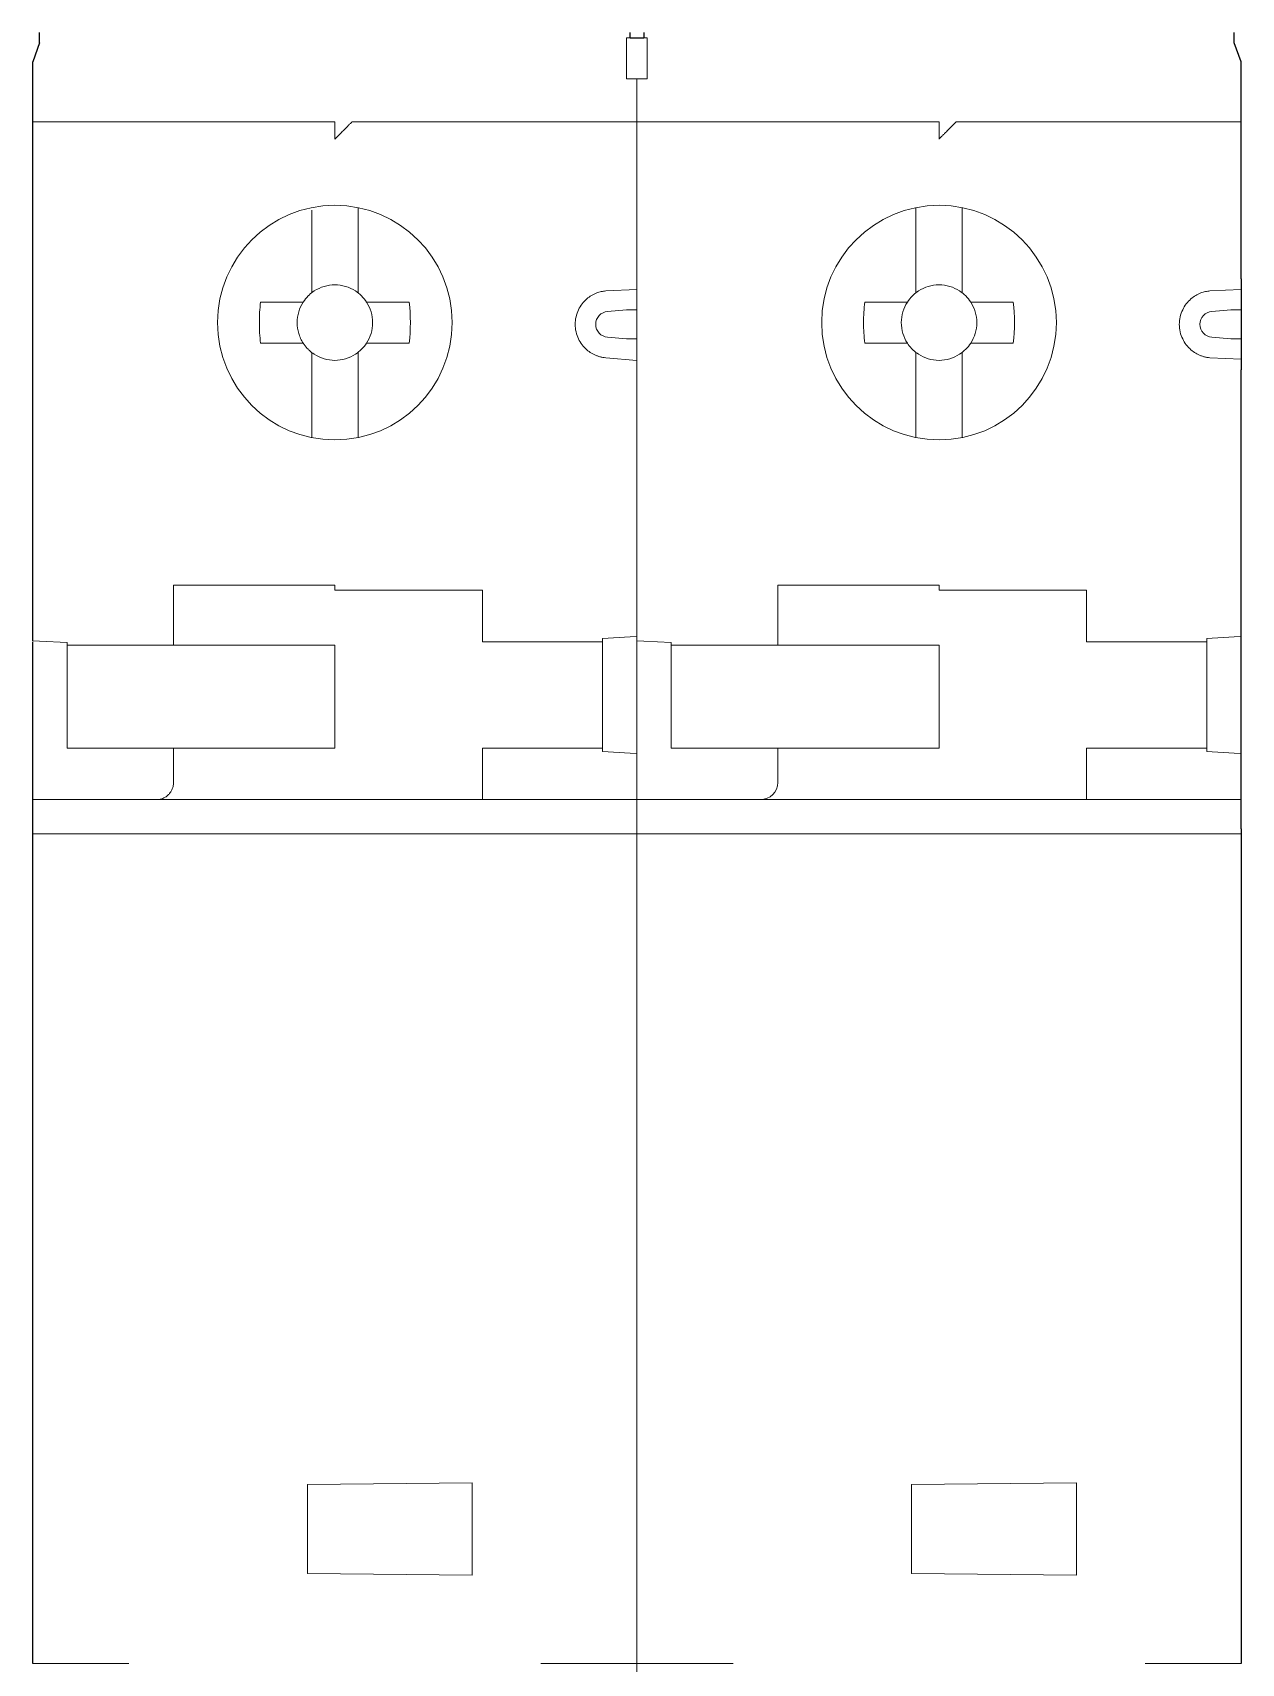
# Model space of a CAD drawing. Header units: millimetres. Extents: x 0 to 3.5, y -9 to 5.9.
# Drawn here: x -0.001 to 3.521, y -4.752 to 0 of the extents above; entities that cross this region are included whole.
import ezdxf

# ---------------------------------------------------------------- set-up
doc = ezdxf.new("R2010")
doc.units = ezdxf.units.MM

msp = doc.modelspace()

# ---------------------------------------------------------------- linework, layer by layer
at = {"lineweight": 25}
for p, q in [((0.02, -0.0301), (0, -0.085)), ((1.74, -0.015), (1.78, -0.015)), ((3.52, -0.085), (3.5, -0.03)), ((0, -1.7721), (0, -0.085)), ((3.52, -0.717), (3.52, -0.085)), ((3.52, -0.8074), (3.52, -0.8926)), ((3.52, -2.32), (3.52, -0.983)), ((0, -4.7517), (0, -1.775)), ((3.52, -2.335), (3.52, -4.7517))]:
    msp.add_line(p, q, dxfattribs=at)
at = {"lineweight": 13}
for p, q in [((1.73, -0.015), (1.74, -0.015)), ((1.78, -0.015), (1.79, -0.015)), ((1.73, -0.135), (1.73, -0.105)), ((1.79, -0.135), (1.73, -0.135)), ((1.76, -5.1393), (1.76, -0.135)), ((1.79, -0.135), (1.79, -0.105)), ((0.88, -0.26), (0, -0.26)), ((0.93, -0.26), (2.64, -0.26)), ((2.69, -0.26), (3.52, -0.26)), ((0.8125, -0.7581), (0.8125, -0.5174)), ((0.9475, -0.7581), (0.9475, -0.5099)), ((2.5725, -0.7581), (2.5725, -0.5099)), ((2.7075, -0.7581), (2.7075, -0.5099)), ((1.76, -0.7487), (1.6693, -0.7525)), ((3.52, -0.7487), (3.4293, -0.7525)), ((0, -0.78), (-0.0005, -0.7814)), ((0.6636, -0.785), (0.7494, -0.785)), ((1.0106, -0.785), (1.0964, -0.785)), ((1.73, -0.8074), (1.6746, -0.8123)), ((2.4236, -0.785), (2.5094, -0.785)), ((2.7706, -0.785), (2.8564, -0.785)), ((3.49, -0.8074), (3.4346, -0.8123)), ((1.73, -0.8926), (1.6746, -0.8877)), ((3.49, -0.8926), (3.4346, -0.8877)), ((0.6636, -0.905), (0.7494, -0.905)), ((0.8125, -1.1801), (0.8125, -0.9319)), ((0.9475, -1.1801), (0.9475, -0.9319)), ((1.0964, -0.905), (1.0106, -0.905)), ((1.6693, -0.9475), (1.76, -0.9554)), ((2.4236, -0.905), (2.5094, -0.905)), ((2.5725, -1.1801), (2.5725, -0.9319)), ((2.7075, -1.1801), (2.7075, -0.9319)), ((2.8564, -0.905), (2.7706, -0.905)), ((3.4293, -0.9475), (3.52, -0.9513)), ((0, -1.375), (-0.0005, -1.3745)), ((3.5205, -1.395), (3.52, -1.395)), ((0.41, -1.61), (0.88, -1.61)), ((0.41, -1.785), (0.41, -1.61)), ((0.88, -1.61), (0.88, -1.625)), ((2.64, -1.61), (2.17, -1.61)), ((2.17, -1.785), (2.17, -1.61)), ((2.64, -1.625), (2.64, -1.61)), ((0.88, -1.625), (1.31, -1.625)), ((1.31, -1.625), (1.31, -1.775)), ((3.07, -1.625), (2.64, -1.625)), ((3.07, -1.775), (3.07, -1.625)), ((0.02, -1.7732), (0, -1.7721)), ((0.02, -1.7732), (0.1, -1.7774)), ((0.1, -2.085), (0.1, -1.7774)), ((0.1, -1.785), (0.88, -1.785)), ((0.88, -1.785), (0.88, -2.085)), ((1.31, -1.775), (1.66, -1.775)), ((1.66, -1.765), (1.74, -1.7608)), ((1.66, -2.095), (1.66, -1.765)), ((1.74, -1.7608), (1.76, -1.7598)), ((1.76, -1.7721), (1.78, -1.7732)), ((1.78, -1.7732), (1.86, -1.7774)), ((1.86, -2.085), (1.86, -1.7774)), ((1.86, -1.785), (2.64, -1.785)), ((2.64, -1.785), (2.64, -2.085)), ((3.07, -1.775), (3.42, -1.775)), ((3.5, -1.7608), (3.42, -1.765)), ((3.42, -2.095), (3.42, -1.765)), ((3.52, -1.7598), (3.5, -1.7608)), ((-0.0005, -1.8755), (0, -1.875)), ((3.52, -1.855), (3.5205, -1.855)), ((0.1, -2.085), (0.88, -2.085)), ((0.41, -2.085), (0.41, -2.185)), ((1.31, -2.085), (1.66, -2.085)), ((1.31, -2.235), (1.31, -2.085)), ((1.86, -2.085), (2.64, -2.085)), ((2.17, -2.085), (2.17, -2.185)), ((3.07, -2.085), (3.42, -2.085)), ((3.07, -2.085), (3.07, -2.235)), ((1.66, -2.095), (1.74, -2.0992)), ((1.74, -2.0992), (1.76, -2.1002)), ((3.5, -2.0992), (3.42, -2.095)), ((3.5, -2.0992), (3.52, -2.1002)), ((0, -2.235), (3.52, -2.235)), ((0, -2.335), (1.76, -2.335)), ((3.5, -2.335), (1.76, -2.3345)), ((3.5, -2.335), (3.52, -2.335)), ((-0.0005, -2.8255), (0, -2.825)), ((3.52, -2.805), (3.5205, -2.805)), ((3.5208, -2.9271), (3.52, -2.925)), ((0, -2.98), (-0.0005, -2.98)), ((0, -3.04), (-0.0005, -3.0395)), ((3.5205, -3.0395), (3.52, -3.04)), ((0, -3.7502), (-0.0002, -3.7497)), ((3.52, -3.78), (3.5205, -3.7805)), ((-0.0005, -3.9136), (0, -3.915)), ((3.52, -3.905), (3.5205, -3.9036)), ((0.8, -4.23), (1.28, -4.2258)), ((1.28, -4.2258), (1.28, -4.4942)), ((2.56, -4.23), (3.04, -4.2258)), ((3.04, -4.2258), (3.04, -4.4942)), ((0.8, -4.49), (0.8, -4.23)), ((2.56, -4.49), (2.56, -4.23)), ((1.28, -4.4942), (0.8, -4.49)), ((3.04, -4.4942), (2.56, -4.49)), ((0, -4.7517), (0.28, -4.7517)), ((1.48, -4.7517), (2.04, -4.7517)), ((3.24, -4.7517), (3.52, -4.7517))]:
    msp.add_line(p, q, dxfattribs=at)
for centre in [(0.88, -0.845), (2.64, -0.845)]:
    msp.add_circle(centre, 0.3418, dxfattribs=at)
for centre, radius, start, end in [((0.88, -0.845), 0.11, 123.0557, 133.0681), ((0.88, -0.845), 0.11, 33.0557, 56.9443), ((2.64, -0.845), 0.11, 123.0557, 133.0681), ((2.64, -0.845), 0.11, 33.0557, 56.9443), ((0.88, -0.845), 0.11, 135, 146.9443), ((2.64, -0.845), 0.11, 135, 146.9443), ((0.88, -0.845), 0.11, 213.0557, 223.0681), ((0.88, -0.845), 0.11, 226.9319, 236.9443), ((0.88, -0.845), 0.11, 303.0557, 326.9443), ((2.64, -0.845), 0.11, 213.0557, 223.0681), ((2.64, -0.845), 0.11, 226.9319, 236.9443), ((2.64, -0.845), 0.11, 303.0557, 326.9443), ((2.12, -2.185), 0.05, 270, 0)]:
    msp.add_arc(centre, radius, start, end, dxfattribs=at)
at = {"lineweight": 25}
for points, knots in [([(0.02, -0.0301), (0.02, -0.0275), (0.02, -0.0219), (0.02, -0.0145), (0.02, -0.0079), (0.02, -0.0034), (0.02, -0.0005), (0.02, -0.0002), (0.02, 0)], [0.2613825, 0.2613825, 0.2613825, 0.2613825, 0.3685854, 0.5000663, 0.6285535, 0.7600358, 0.8779631, 1, 1, 1, 1]), ([(1.74, -0.015), (1.74, -0.0149), (1.74, -0.0093), (1.74, -0.0026), (1.74, -0.0009), (1.74, 0)], [0, 0, 0, 0, 0.010834, 0.505413, 1, 1, 1, 1]), ([(1.78, 0), (1.78, -0.0009), (1.78, -0.0026), (1.78, -0.0093), (1.78, -0.0149), (1.78, -0.015)], [0, 0, 0, 0, 0.494587, 0.989166, 1, 1, 1, 1]), ([(3.5, -0.03), (3.5, -0.0243), (3.5, -0.019), (3.5, -0.0054), (3.5, 0), (3.5, 0)], [0.262243, 0.262243, 0.262243, 0.262243, 0.5, 0.5, 1, 1, 1, 1]), ([(3.52, -0.7171), (3.52, -0.7172), (3.52, -0.7173), (3.52, -0.7187), (3.52, -0.7208), (3.52, -0.7248), (3.52, -0.7317), (3.52, -0.743), (3.52, -0.7568), (3.52, -0.7726), (3.52, -0.7896), (3.52, -0.8015), (3.52, -0.8074)], [0, 0, 0, 0, 0.062572, 0.124512, 0.186422, 0.248903, 0.373491, 0.498598, 0.623567, 0.749199, 0.874318, 1, 1, 1, 1]), ([(3.52, -0.8926), (3.52, -0.8956), (3.52, -0.9015), (3.52, -0.9103), (3.52, -0.9189), (3.52, -0.93), (3.52, -0.9432), (3.52, -0.9569), (3.52, -0.9683), (3.52, -0.9766), (3.52, -0.9819), (3.52, -0.9826), (3.52, -0.9829)], [0, 0, 0, 0, 0.06314, 0.125631, 0.188079, 0.251095, 0.376332, 0.501694, 0.62641, 0.751388, 0.875439, 1, 1, 1, 1]), ([(3.52, -2.32), (3.52, -2.3201), (3.52, -2.3203), (3.52, -2.3219), (3.52, -2.3247), (3.52, -2.3291), (3.52, -2.333), (3.52, -2.335)], [0, 0, 0, 0, 0.169382, 0.332374, 0.500748, 0.7482, 1, 1, 1, 1])]:
    msp.add_open_spline(points, degree=3, knots=knots, dxfattribs=at)
at = {"lineweight": 13}
for points, knots in [([(1.73, -0.015), (1.73, -0.0169), (1.73, -0.0224), (1.73, -0.0338), (1.73, -0.0497), (1.73, -0.0675), (1.73, -0.0861), (1.73, -0.0987), (1.73, -0.105)], [0.287427, 0.287427, 0.287427, 0.287427, 0.3699948, 0.5001298, 0.629921, 0.7600558, 0.879771, 1, 1, 1, 1]), ([(1.79, -0.015), (1.79, -0.0199), (1.79, -0.0264), (1.79, -0.0528), (1.79, -0.0788), (1.79, -0.105)], [0.2858647, 0.2858647, 0.2858647, 0.2858647, 0.5, 0.5, 1, 1, 1, 1]), ([(0.88, -0.26), (0.88, -0.2601), (0.88, -0.2603), (0.88, -0.2615), (0.88, -0.2638), (0.88, -0.2679), (0.88, -0.2743), (0.88, -0.2823), (0.88, -0.2912), (0.88, -0.3005), (0.88, -0.3068), (0.88, -0.31)], [0, 0, 0, 0, 0.080758, 0.160392, 0.240099, 0.368585, 0.500066, 0.628554, 0.760036, 0.877963, 1, 1, 1, 1]), ([(0.93, -0.26), (0.9299, -0.2601), (0.9298, -0.2602), (0.9289, -0.2611), (0.9274, -0.2626), (0.9253, -0.2647), (0.9225, -0.2674), (0.9192, -0.2708), (0.9145, -0.2755), (0.9079, -0.2821), (0.8997, -0.2903), (0.8902, -0.2997), (0.8838, -0.3062), (0.88, -0.31)], [0, 0, 0, 0, 0.056117, 0.113833, 0.173777, 0.236509, 0.302522, 0.372235, 0.446007, 0.56933, 0.712859, 0.83153, 1, 1, 1, 1]), ([(2.64, -0.31), (2.64, -0.2969), (2.64, -0.2839), (2.64, -0.2654), (2.64, -0.26), (2.64, -0.26)], [0, 0, 0, 0, 0.5, 0.5, 1, 1, 1, 1]), ([(2.64, -0.31), (2.6422, -0.3078), (2.6465, -0.3035), (2.6529, -0.2971), (2.6601, -0.2899), (2.6677, -0.2823), (2.6753, -0.2747), (2.6817, -0.2683), (2.6863, -0.2637), (2.6894, -0.2606), (2.6898, -0.2602), (2.69, -0.26)], [0, 0, 0, 0, 0.097283, 0.192791, 0.287384, 0.42418, 0.554334, 0.675821, 0.789691, 0.896334, 1, 1, 1, 1]), ([(0.94, -0.7528), (0.9223, -0.7413), (0.9012, -0.735), (0.8588, -0.735), (0.8377, -0.7413), (0.82, -0.7528)], [0, 0, 0, 0, 0.5, 0.5, 1, 1, 1, 1]), ([(1.6693, -0.9475), (1.6663, -0.9472), (1.6603, -0.9465), (1.6514, -0.9444), (1.6403, -0.9407), (1.6274, -0.9344), (1.6128, -0.9239), (1.5997, -0.9101), (1.5888, -0.8923), (1.5816, -0.8721), (1.5792, -0.85), (1.5816, -0.828), (1.5888, -0.8077), (1.5997, -0.79), (1.6128, -0.7761), (1.6274, -0.7656), (1.6416, -0.7587), (1.6558, -0.7542), (1.6648, -0.7531), (1.6693, -0.7525)], [0, 0, 0, 0, 0.031513, 0.062833, 0.094232, 0.152293, 0.210532, 0.279327, 0.348301, 0.424071, 0.50002, 0.57579, 0.651739, 0.720534, 0.789508, 0.84757, 0.905809, 0.95275, 1, 1, 1, 1]), ([(2.7, -0.7528), (2.6823, -0.7413), (2.6612, -0.735), (2.6188, -0.735), (2.5977, -0.7413), (2.58, -0.7528)], [0, 0, 0, 0, 0.5, 0.5, 1, 1, 1, 1]), ([(3.4293, -0.9475), (3.4263, -0.9472), (3.4203, -0.9465), (3.4114, -0.9444), (3.4003, -0.9407), (3.3874, -0.9344), (3.3728, -0.9239), (3.3597, -0.9101), (3.3488, -0.8923), (3.3416, -0.8721), (3.3392, -0.85), (3.3416, -0.828), (3.3488, -0.8077), (3.3597, -0.79), (3.3728, -0.7761), (3.3874, -0.7656), (3.4016, -0.7587), (3.4158, -0.7542), (3.4248, -0.7531), (3.4293, -0.7525)], [0, 0, 0, 0, 0.031513, 0.062833, 0.094232, 0.152293, 0.210532, 0.279327, 0.348301, 0.424071, 0.50002, 0.57579, 0.651739, 0.720534, 0.789508, 0.84757, 0.905809, 0.95275, 1, 1, 1, 1]), ([(0.6636, -0.785), (0.6612, -0.8049), (0.6588, -0.845), (0.6612, -0.8851), (0.6636, -0.905), (0.6636, -0.905)], [-0.000008, -0.000008, -0.000008, -0.000008, 0.499992, 0.999992, 1, 1, 1, 1]), ([(1.0106, -0.785), (1.0039, -0.785), (0.9914, -0.785), (0.9782, -0.785), (0.9722, -0.785)], [0, 0, 0, 0, 0.54278, 1, 1, 1, 1]), ([(1.76, -0.8074), (1.76, -0.8074), (1.7568, -0.8074), (1.7457, -0.8074), (1.7379, -0.8074), (1.73, -0.8074)], [0, 0, 0, 0, 0.5, 0.5, 1, 1, 1, 1]), ([(2.4236, -0.785), (2.4212, -0.8049), (2.4188, -0.845), (2.4212, -0.8851), (2.4236, -0.905), (2.4236, -0.905)], [0, 0, 0, 0, 0.5, 1, 1.000008, 1.000008, 1.000008, 1.000008]), ([(2.7706, -0.785), (2.7639, -0.785), (2.7514, -0.785), (2.7382, -0.785), (2.7322, -0.785)], [0, 0, 0, 0, 0.54278, 1, 1, 1, 1]), ([(3.52, -0.8074), (3.52, -0.8074), (3.5168, -0.8074), (3.5057, -0.8074), (3.4979, -0.8074), (3.49, -0.8074)], [0, 0, 0, 0, 0.5, 0.5, 1, 1, 1, 1]), ([(0.7878, -0.905), (0.7879, -0.9049), (0.7878, -0.905), (0.7878, -0.905), (0.7878, -0.905), (0.7878, -0.9049), (0.7877, -0.9049), (0.7877, -0.9047), (0.7875, -0.9045), (0.7872, -0.904), (0.7866, -0.903), (0.7854, -0.9011), (0.7831, -0.8971), (0.7789, -0.8888), (0.7724, -0.8714), (0.77, -0.8556), (0.77, -0.845)], [0, 0, 0, 0, 0.000244, 0.000244, 0.000488, 0.000977, 0.001953, 0.003906, 0.007813, 0.015625, 0.03125, 0.0625, 0.125, 0.25, 0.5, 1, 1, 1, 1]), ([(1.6746, -0.8877), (1.6652, -0.8869), (1.6563, -0.8825), (1.6436, -0.8687), (1.64, -0.8594), (1.64, -0.8406), (1.6436, -0.8313), (1.6563, -0.8175), (1.6652, -0.8131), (1.6746, -0.8123)], [0, 0, 0, 0, 0.25, 0.25, 0.5, 0.5, 0.75, 0.75, 1, 1, 1, 1]), ([(2.5478, -0.905), (2.5478, -0.905), (2.5363, -0.8873), (2.53, -0.8661), (2.53, -0.845)], [0, 0, 0, 0, 0.0000079, 0.5000079, 0.5000079, 0.5000079, 0.5000079]), ([(3.4346, -0.8877), (3.4252, -0.8869), (3.4163, -0.8825), (3.4036, -0.8687), (3.4, -0.8594), (3.4, -0.8406), (3.4036, -0.8313), (3.4163, -0.8175), (3.4252, -0.8131), (3.4346, -0.8123)], [0, 0, 0, 0, 0.25, 0.25, 0.5, 0.5, 0.75, 0.75, 1, 1, 1, 1]), ([(1.76, -0.8926), (1.76, -0.8926), (1.7571, -0.8926), (1.7454, -0.8926), (1.7371, -0.8926), (1.73, -0.8926)], [0, 0, 0, 0, 0.5, 0.5, 1, 1, 1, 1]), ([(3.52, -0.8926), (3.52, -0.8926), (3.5171, -0.8926), (3.5054, -0.8926), (3.4971, -0.8926), (3.49, -0.8926)], [0, 0, 0, 0, 0.5, 0.5, 1, 1, 1, 1]), ([(0.7494, -0.905), (0.7561, -0.905), (0.7686, -0.905), (0.7818, -0.905), (0.7878, -0.905)], [0, 0, 0, 0, 0.54278, 1, 1, 1, 1]), ([(0.82, -0.9372), (0.8377, -0.9487), (0.8588, -0.955), (0.9012, -0.955), (0.9223, -0.9487), (0.94, -0.9372)], [0, 0, 0, 0, 0.5, 0.5, 1, 1, 1, 1]), ([(1.0106, -0.905), (1.0039, -0.905), (0.9914, -0.905), (0.9783, -0.905), (0.9722, -0.905)], [0, 0, 0, 0, 0.540007, 1, 1, 1, 1]), ([(2.5094, -0.905), (2.5161, -0.905), (2.5286, -0.905), (2.5418, -0.905), (2.5478, -0.905)], [0, 0, 0, 0, 0.54278, 1, 1, 1, 1]), ([(2.58, -0.9372), (2.5977, -0.9487), (2.6188, -0.955), (2.6612, -0.955), (2.6823, -0.9487), (2.7, -0.9372)], [0, 0, 0, 0, 0.5, 0.5, 1, 1, 1, 1]), ([(2.7706, -0.905), (2.7639, -0.905), (2.7514, -0.905), (2.7383, -0.905), (2.7322, -0.905)], [0, 0, 0, 0, 0.540007, 1, 1, 1, 1]), ([(0.36, -2.235), (0.362, -2.2349), (0.3658, -2.2348), (0.371, -2.2338), (0.3754, -2.2326), (0.3811, -2.2305), (0.3879, -2.2269), (0.3956, -2.2206), (0.4018, -2.213), (0.4065, -2.2041), (0.4094, -2.1947), (0.4098, -2.1882), (0.41, -2.185)], [0, 0, 0, 0, 0.090538, 0.168629, 0.234274, 0.28748, 0.430983, 0.554467, 0.680811, 0.79553, 0.900937, 1, 1, 1, 1]), ([(1.76, -2.325), (1.76, -2.3254), (1.76, -2.326), (1.76, -2.3328), (1.76, -2.3345)], [0, 0, 0, 0, 0.751055, 1, 1, 1, 1])]:
    msp.add_open_spline(points, degree=3, knots=knots, dxfattribs=at)
for points in [[(0.7878, -0.785), (0.7744, -0.785), (0.7618, -0.785), (0.7494, -0.785)], [(0.77, -0.845), (0.77, -0.8239), (0.7763, -0.8027), (0.7878, -0.785)], [(0.8022, -0.7672), (0.8031, -0.7663), (0.804, -0.7655), (0.8049, -0.7646)], [(0.99, -0.845), (0.99, -0.8238), (0.9837, -0.8027), (0.9722, -0.785)], [(1.0964, -0.905), (1.1012, -0.8652), (1.1012, -0.8248), (1.0964, -0.785)], [(2.5478, -0.785), (2.5344, -0.785), (2.5218, -0.785), (2.5094, -0.785)], [(2.53, -0.845), (2.53, -0.8239), (2.5363, -0.8027), (2.5478, -0.785)], [(2.5622, -0.7672), (2.5631, -0.7663), (2.564, -0.7655), (2.5649, -0.7646)], [(2.75, -0.845), (2.75, -0.8238), (2.7437, -0.8027), (2.7322, -0.785)], [(2.8564, -0.905), (2.8612, -0.8652), (2.8612, -0.8248), (2.8564, -0.785)], [(0.9722, -0.905), (0.9837, -0.8873), (0.99, -0.8662), (0.99, -0.845)], [(2.7322, -0.905), (2.7437, -0.8873), (2.75, -0.8662), (2.75, -0.845)], [(0.8022, -0.9228), (0.8013, -0.9219), (0.8005, -0.921), (0.7996, -0.9201)], [(0.8049, -0.9254), (0.804, -0.9245), (0.8031, -0.9237), (0.8022, -0.9228)], [(2.5622, -0.9228), (2.5613, -0.9219), (2.5605, -0.921), (2.5596, -0.9201)], [(2.5649, -0.9254), (2.564, -0.9245), (2.5631, -0.9237), (2.5622, -0.9228)]]:
    msp.add_open_spline(points, degree=3, dxfattribs=at)

doc.saveas('drawing.dxf')
